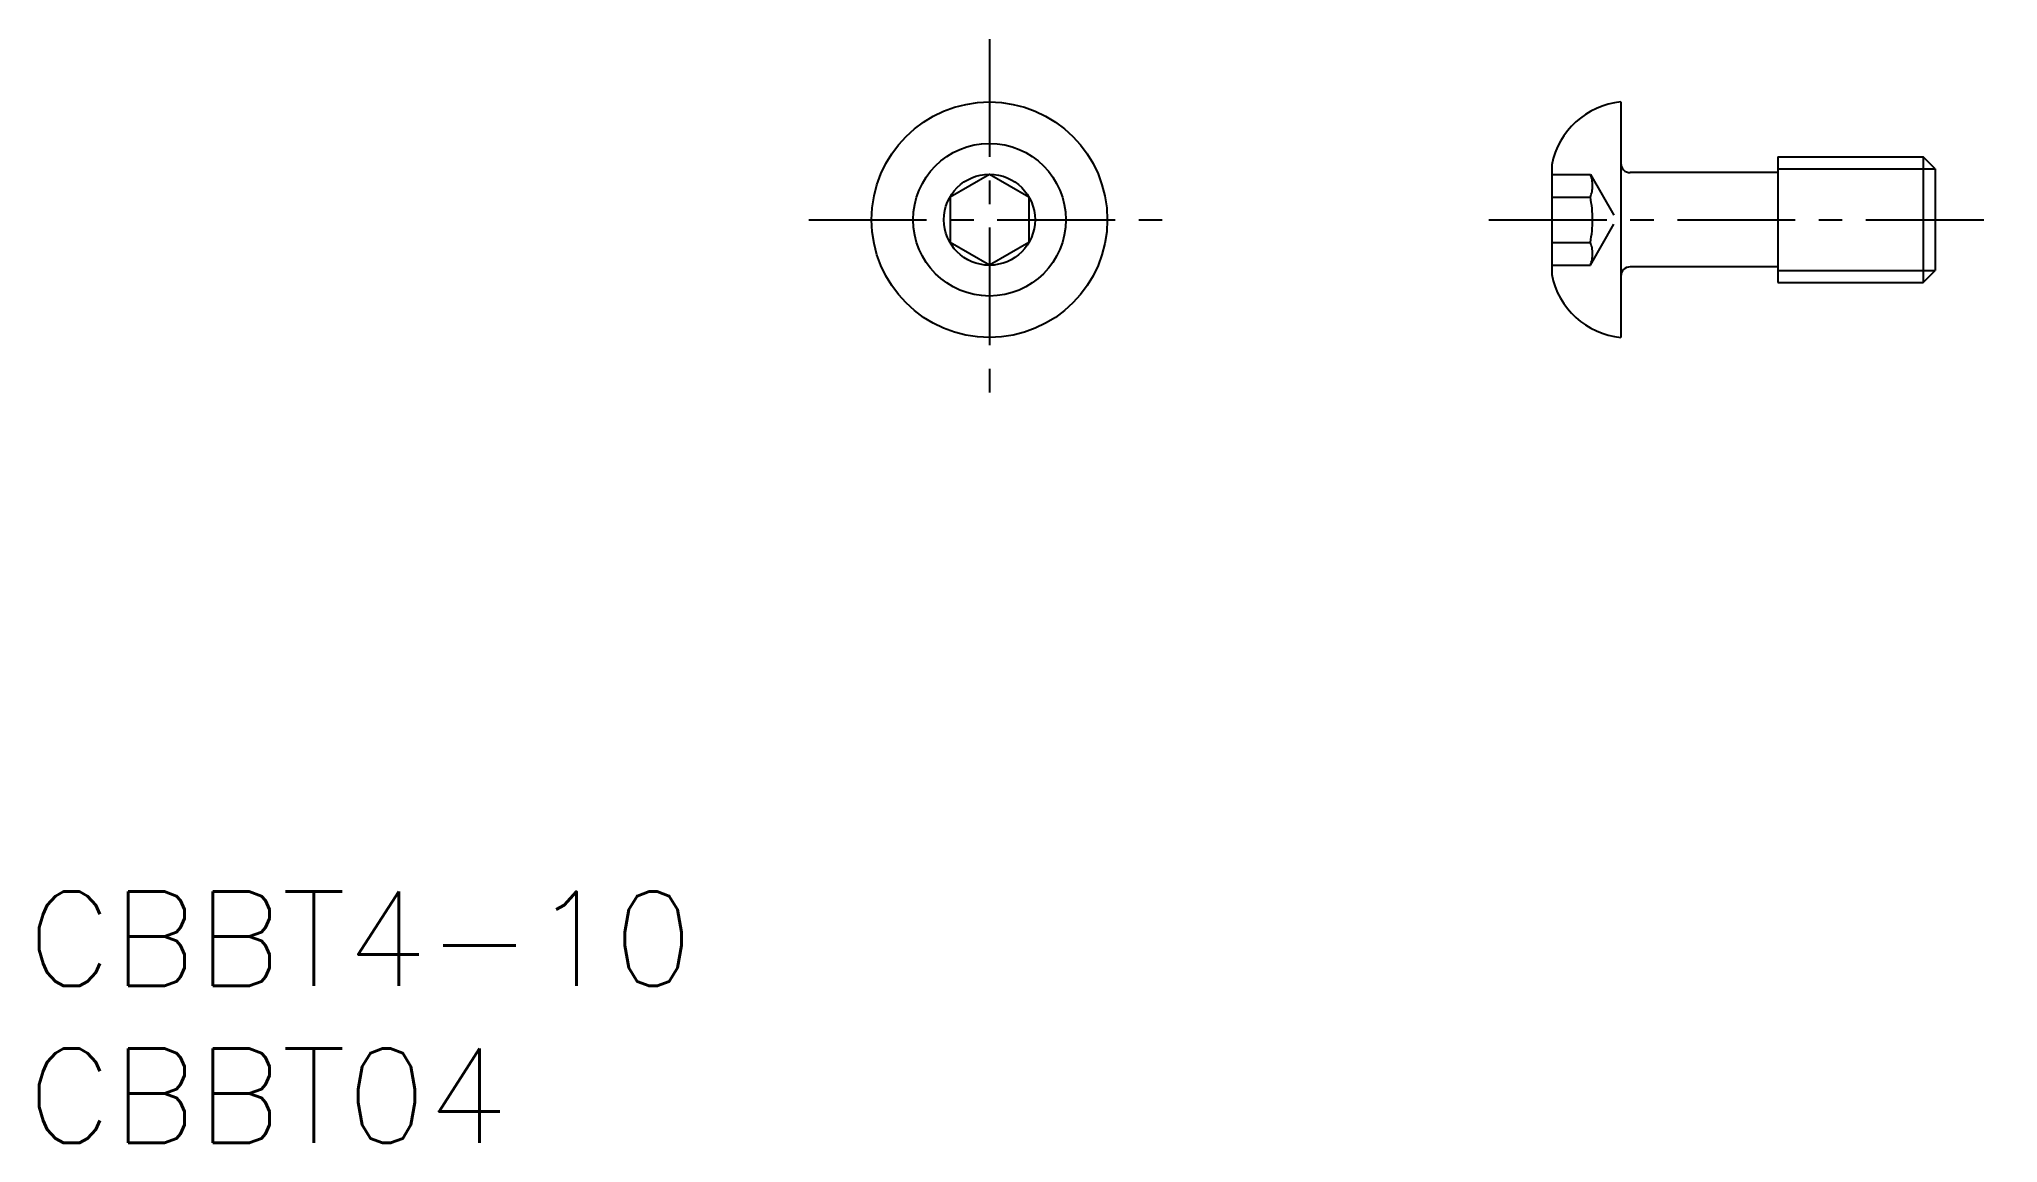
# Model space of a CAD drawing. Extents: x 12 to 74.3, y 10.7 to 45.9.
import ezdxf

# ---------------------------------------------------------------- set-up
doc = ezdxf.new("R2010")
doc.units = 0
doc.header["$LTSCALE"] = 3
doc.linetypes.add('CENTER', pattern=[2, 1.25, -0.25, 0.25, -0.25])
doc.linetypes.add('DASHED', pattern=[0.75, 0.5, -0.25])
doc.layers.get('0').update_dxf_attribs({"linetype": 'CONTINUOUS'})
doc.layers.add('CENTER', color=1, linetype='CENTER')
doc.styles.get("Standard").update_dxf_attribs({"font": 'romans.shx', "bigfont": 'bigfont.shx'})

msp = doc.modelspace()

# ---------------------------------------------------------------- linework, layer by layer
at = {"color": 7, "linetype": 'CONTINUOUS'}
for p, q in [((62.294, 43.872), (62.294, 36.372)), ((60.094, 41.872), (60.094, 38.372)), ((67.294, 42.122), (71.915, 42.122)), ((67.294, 42.122), (67.294, 38.122)), ((71.915, 42.122), (71.915, 38.122)), ((72.294, 41.743), (71.915, 42.122)), ((67.294, 41.622), (62.594, 41.622)), ((72.294, 41.743), (72.294, 38.501)), ((67.294, 38.622), (62.594, 38.622)), ((67.294, 38.122), (71.915, 38.122)), ((71.915, 38.122), (72.294, 38.501))]:
    msp.add_line(p, q, dxfattribs=at)
at = {"color": 0, "linetype": 'BYBLOCK'}
for p, q in [((40.948, 40.851), (42.198, 41.572)), ((42.198, 41.572), (43.448, 40.851)), ((40.948, 40.851), (40.948, 39.394)), ((43.448, 40.851), (43.448, 39.394)), ((42.198, 38.672), (40.948, 39.394)), ((43.448, 39.394), (42.198, 38.672))]:
    msp.add_line(p, q, dxfattribs=at)
at = {"color": 3, "linetype": 'DASHED'}
for p, q in [((60.094, 41.566), (61.324, 41.566)), ((61.324, 41.566), (62.157, 40.122)), ((60.094, 40.844), (61.324, 40.844)), ((61.324, 38.679), (62.157, 40.122)), ((60.094, 39.401), (61.324, 39.401)), ((60.094, 38.679), (61.324, 38.679))]:
    msp.add_line(p, q, dxfattribs=at)
at = {"color": 3, "linetype": 'CONTINUOUS'}
for p, q in [((67.294, 41.743), (72.294, 41.743)), ((67.294, 38.501), (72.294, 38.501))]:
    msp.add_line(p, q, dxfattribs=at)
at = {"color": 7, "linetype": 'CONTINUOUS'}
for radius in [3.75, 1.45]:
    msp.add_circle((42.198, 40.122), radius, dxfattribs=at)
at = {"color": 3, "linetype": 'CONTINUOUS'}
msp.add_circle((42.198, 40.122), 2.43, dxfattribs=at)
at = {"color": 7, "linetype": 'CONTINUOUS'}
for centre, radius, start, end in [((62.546, 41.385), 2.5, 95.78652, 168.76086), ((62.594, 41.922), 0.3, 180, 270), ((62.546, 38.86), 2.5, 191.23914, 264.21348), ((62.594, 38.322), 0.3, 90, 180)]:
    msp.add_arc(centre, radius, start, end, dxfattribs=at)
at = {"color": 3, "linetype": 'DASHED'}
for centre, radius, start, end in [((60.43, 41.205), 0.964, 338.01264, 21.98736), ((57.644, 40.122), 3.75, 348.9042, 11.0958), ((60.43, 39.04), 0.964, 338.01264, 21.98736)]:
    msp.add_arc(centre, radius, start, end, dxfattribs=at)
at = {"layer": 'CENTER'}
for p, q in [((42.198, 45.872), (42.198, 34.372)), ((36.448, 40.122), (47.948, 40.122)), ((58.094, 40.122), (74.294, 40.122))]:
    msp.add_line(p, q, dxfattribs=at)

# ---------------------------------------------------------------- texts
at = {"color": 7, "linetype": 'CONTINUOUS'}
for s, p in [('CBBT4-10', (11.565, 15.724)), ('CBBT04', (11.565, 10.724))]:
    msp.add_text(s, height=3, dxfattribs=at).set_placement(p)

doc.saveas('drawing.dxf')
